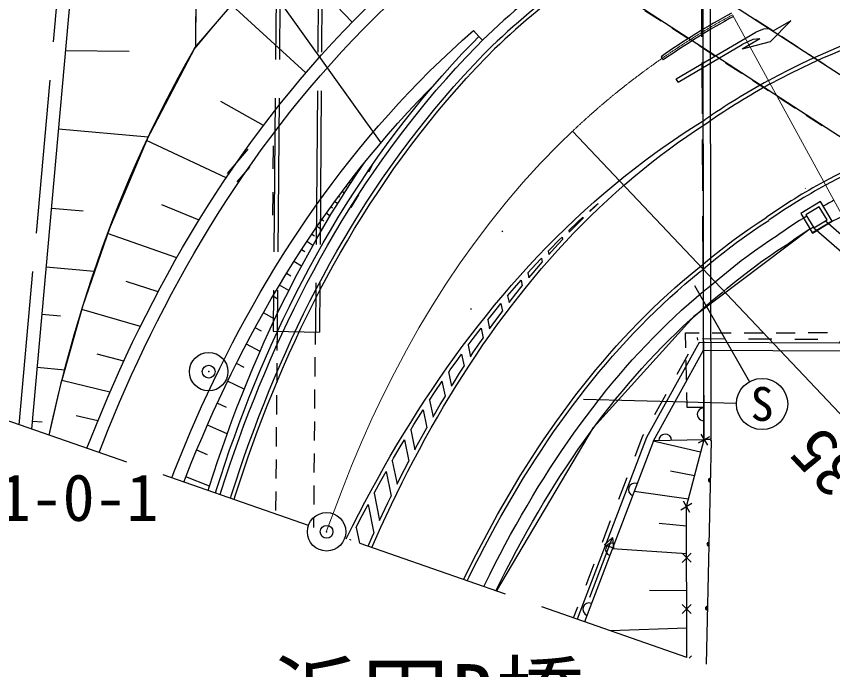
# Model space of a CAD drawing. Units: millimetres, scale not verified. Extents: x 40000 to 680000, y 20000 to 380000.
# Drawn here: x 398744 to 430603, y 257795 to 283292 of the extents above; entities that cross this region are included whole.
import ezdxf
from ezdxf.enums import TextEntityAlignment as Align

# ---------------------------------------------------------------- set-up
doc = ezdxf.new("R2010")
doc.units = ezdxf.units.MM
doc.header["$LTSCALE"] = 1000
doc.header["$PDMODE"] = 32
doc.header["$PDSIZE"] = 500
doc.linetypes.add('CHAIN', pattern=[18.5, 12, -1.5, 3.5, -1.5])
doc.linetypes.add('DASHED', pattern=[7.5, 6, -1.5])
for name, color, linetype, lineweight in [('M-BGD', 7, 'Continuous', 25), ('M-BGD-EXST', 7, 'Continuous', 25), ('M-BMK', 2, 'CHAIN', 13), ('M-BMK-OTRS', 5, 'Continuous', 25), ('M-BMK-SRVR', 3, 'Continuous', 25), ('M-STR-HTXT', 7, 'Continuous', 13), ('M-STR-STR1', 1, 'Continuous', 25), ('M-STR-STRC', 7, 'Continuous', 25)]:
    doc.layers.add(name, color=color, linetype=linetype, lineweight=lineweight)
doc.layers.add('M-OTRS', color=6, linetype='Continuous')
doc.styles.add('ＭＳ ゴシック', font='')
doc.styles.get('ＭＳ ゴシック').set_extended_font_data('MS Gothic')

msp = doc.modelspace()

# ---------------------------------------------------------------- linework, layer by layer
at = {"layer": 'M-BGD', "linetype": 'DASHED'}
for p, q in [((398858, 267355), (401089, 292280)), ((410550, 287889), (410422, 270972)), ((410700, 287887), (410572, 270971)), ((408913, 287603), (408771, 271004)), ((409063, 287602), (408921, 271003)), ((410144, 263422), (373080, 276338)), ((408771, 271004), (410572, 270971)), ((424914, 258275), (411561, 262928))]:
    msp.add_line(p, q, dxfattribs=at)
at = {"layer": 'M-BGD'}
for p, q in [((399344, 267186), (401587, 292235)), ((405813, 292244), (405733, 282093)), ((411845, 283060), (410541, 284451)), ((425500, 282488), (425489, 284488)), ((410045, 281087), (407151, 283727)), ((405742, 283283), (405738, 282783)), ((423277, 283524), (423906, 283115)), ((428203, 282760), (427574, 283168)), ((416590, 282733), (416793, 282502)), ((424326, 282843), (424955, 282435)), ((416793, 282502), (416936, 282362)), ((429252, 282079), (428623, 282488)), ((400666, 281952), (403147, 281932)), ((425374, 282163), (426003, 281754)), ((430300, 281399), (429671, 281807)), ((425517, 279488), (425506, 281488)), ((426423, 281482), (427052, 281074)), ((427471, 280802), (428100, 280393)), ((428520, 280121), (429149, 279713)), ((408388, 279026), (406726, 279974)), ((429568, 279441), (430197, 279032)), ((403887, 278574), (400392, 278887)), ((406938, 276993), (403827, 278445)), ((425534, 276488), (425523, 278488)), ((408773, 277334), (408781, 278234)), ((407780, 278113), (406971, 277160)), ((412497, 277220), (412650, 277491)), ((407838, 277408), (407353, 276837)), ((411873, 276952), (411849, 276970)), ((412007, 277100), (411973, 277127)), ((411647, 276632), (411612, 276658)), ((411793, 276776), (411735, 276821)), ((429547, 276586), (429532, 276572)), ((408758, 275535), (408766, 276435)), ((411369, 276231), (411320, 276267)), ((411544, 276392), (411458, 276455)), ((411807, 275831), (412112, 276326)), ((405874, 275340), (404426, 275930)), ((411284, 275980), (411170, 276065)), ((401356, 275685), (400115, 275796)), ((410988, 275499), (410840, 275606)), ((411082, 275806), (411017, 275853)), ((410747, 275294), (410663, 275352)), ((425550, 273488), (425539, 275488)), ((430323, 275309), (432983, 272987)), ((410666, 274958), (410477, 275086)), ((429874, 275037), (432653, 272611)), ((405004, 273866), (402301, 274820)), ((410377, 274711), (410272, 274782)), ((410315, 274346), (410082, 274499)), ((410001, 274098), (409872, 274180)), ((409869, 273536), (409576, 273718)), ((401782, 273336), (399910, 273503)), ((409452, 273156), (409288, 273255)), ((404276, 272539), (403031, 272947)), ((409374, 272586), (409011, 272799)), ((425568, 270262), (425556, 272488)), ((408953, 272251), (408756, 272366)), ((403585, 271188), (401299, 271857)), ((400474, 271592), (399745, 271658)), ((408833, 271478), (408389, 271726)), ((408309, 271008), (408065, 271141)), ((408921, 271003), (408915, 270253)), ((410414, 270485), (410418, 270972)), ((424864, 270934), (425395, 270936)), ((424877, 270357), (424864, 270934)), ((425895, 270937), (426645, 270939)), ((427145, 270940), (427895, 270942)), ((428395, 270943), (429145, 270945)), ((429645, 270947), (430395, 270949)), ((408259, 270218), (407723, 270500)), ((425345, 270649), (425331, 270754)), ((425524, 270713), (426424, 270709)), ((427324, 270705), (428224, 270701)), ((429124, 270697), (430024, 270693)), ((402940, 269836), (401902, 270106)), ((410404, 269235), (410410, 269985)), ((424538, 269332), (424974, 270119)), ((424904, 269108), (424887, 269858)), ((400631, 269487), (399559, 269583)), ((407630, 269592), (407333, 269740)), ((408911, 269753), (408905, 269003)), ((402399, 268623), (400520, 269074)), ((407637, 268737), (406992, 269049)), ((410394, 267985), (410400, 268735)), ((424927, 268031), (424915, 268608)), ((408901, 268503), (408894, 267753)), ((423665, 267758), (424102, 268545)), ((406941, 268032), (406583, 268192)), ((425569, 268031), (424927, 268031)), ((401929, 267508), (401084, 267703)), ((399750, 267451), (399371, 267485)), ((406977, 267004), (406203, 267340)), ((410384, 266735), (410390, 267485)), ((408890, 267253), (408884, 266503)), ((425464, 266987), (425715, 266555)), ((422901, 266133), (423199, 266917)), ((423199, 266917), (423229, 266971)), ((425447, 266281), (423604, 266712)), ((425373, 266646), (425806, 266896)), ((425866, 266771), (425566, 266771)), ((425864, 266726), (425663, 258014)), ((425791, 266803), (425864, 266726)), ((406205, 266184), (405783, 266362)), ((410374, 265485), (410380, 266235)), ((408880, 266003), (408874, 265253)), ((425209, 265365), (424279, 265539)), ((406281, 264953), (405361, 265322)), ((422260, 264451), (422580, 265292)), ((408870, 264753), (408864, 264003)), ((410364, 264235), (410370, 264985)), ((424971, 264449), (422855, 264746)), ((424679, 264037), (425111, 264287)), ((424770, 264378), (425020, 263946)), ((410357, 263348), (410360, 263735)), ((421619, 262769), (421939, 263610)), ((424900, 263390), (423836, 263496)), ((421124, 260619), (422009, 262957)), ((421701, 262673), (422009, 262957)), ((422009, 262957), (422051, 262540)), ((422051, 262540), (421701, 262673)), ((424903, 262322), (422002, 262507)), ((424724, 262337), (425079, 261984)), ((424725, 261983), (425078, 262338)), ((420978, 261087), (421299, 261928)), ((424908, 260868), (423454, 260890)), ((424730, 260336), (425085, 259983)), ((424731, 259982), (425084, 260337)), ((420494, 259815), (420658, 260246)), ((424912, 259414), (421931, 259314)), ((425000, 258245), (425090, 258336))]:
    msp.add_line(p, q, dxfattribs=at)
for points in [[(425866, 266771), (425792, 305263), (425492, 305262), (425566, 266771)], [(401501, 266434), (401653, 266822), (401868, 267359), (402089, 267896), (402316, 268432), (402548, 268968), (402787, 269502), (403033, 270037), (403284, 270570), (403542, 271102), (403807, 271634), (404079, 272164), (404357, 272692), (404642, 273219), (404935, 273745), (405234, 274268), (405541, 274790), (405855, 275309), (406177, 275827), (406506, 276341), (406843, 276853), (407188, 277363), (407541, 277869), (407902, 278372), (408270, 278872), (408647, 279368), (409033, 279860), (409426, 280349), (409828, 280833), (410238, 281313), (410657, 281788), (411084, 282258), (411520, 282723), (411964, 283183), (412417, 283637)], [(406512, 264688), (406554, 264823), (406721, 265340), (406893, 265856), (407070, 266372), (407253, 266886), (407442, 267400), (407636, 267913), (407835, 268426), (408041, 268936), (408253, 269446), (408470, 269955), (408694, 270462), (408924, 270967), (409161, 271471), (409404, 271973), (409653, 272473), (409910, 272971), (410173, 273467), (410442, 273960), (410719, 274451), (411003, 274940), (411294, 275425), (411592, 275908), (411897, 276388), (412210, 276864), (412530, 277337), (412857, 277806), (413192, 278272), (413535, 278734), (413885, 279191), (414243, 279644), (414609, 280093), (414982, 280536), (415363, 280975), (415753, 281409), (416149, 281837), (416554, 282260), (416793, 282502)], [(406701, 264622), (406745, 264763), (406911, 265278), (407082, 265792), (407259, 266306), (407441, 266819), (407629, 267331), (407822, 267842), (408021, 268352), (408226, 268861), (408437, 269368), (408654, 269875), (408877, 270380), (409106, 270883), (409341, 271385), (409583, 271885), (409832, 272382), (410087, 272878), (410349, 273372), (410617, 273863), (410893, 274352), (411175, 274838), (411465, 275321), (411761, 275802), (412065, 276279), (412376, 276753), (412695, 277224), (413021, 277691), (413354, 278154), (413695, 278613), (414043, 279068), (414399, 279519), (414763, 279965), (415134, 280406), (415513, 280843), (415900, 281274), (416295, 281700), (416697, 282120), (416936, 282362)], [(400025, 266948), (400143, 267480), (400272, 268042), (400407, 268604), (400548, 269167), (400695, 269731), (400848, 270294), (401007, 270858), (401172, 271422), (401344, 271987), (401522, 272551), (401707, 273115), (401899, 273678), (402097, 274242), (402303, 274805), (402516, 275367), (402737, 275928), (402965, 276489), (403201, 277048), (403444, 277607), (403695, 278164), (403955, 278719), (404222, 279273), (404498, 279825), (404782, 280375), (405074, 280923), (405375, 281469), (405685, 282012), (405733, 282093)], [(405281, 265117), (405372, 265351), (405574, 265854), (405780, 266355), (405992, 266855), (406209, 267354), (406431, 267852), (406659, 268349), (406893, 268844), (407132, 269338), (407377, 269830), (407628, 270320), (407886, 270808), (408149, 271295), (408418, 271779), (408694, 272261), (408976, 272741), (409265, 273218), (409560, 273692), (409862, 274164), (410170, 274632), (410485, 275098), (410808, 275560), (411137, 276019), (411472, 276474), (411815, 276926), (412166, 277373), (412523, 277817), (412887, 278256), (413259, 278691), (413638, 279121), (414024, 279546), (414417, 279966), (414818, 280381), (415041, 280604)], [(406228, 264786), (406268, 264914), (406436, 265434), (406609, 265952), (406787, 266471), (406971, 266988), (407160, 267505), (407356, 268021), (407556, 268536), (407763, 269050), (407976, 269563), (408195, 270074), (408420, 270584), (408652, 271093), (408890, 271600), (409134, 272105), (409386, 272608), (409644, 273110), (409908, 273609), (410180, 274106), (410459, 274600), (410745, 275092), (411037, 275581), (411338, 276067), (411645, 276551), (411960, 277031), (412283, 277507), (412345, 277596)], [(435348, 275684), (430837, 270539), (425392, 270563), (423336, 266854), (420635, 259766)], [(423608, 266727), (425568, 270262), (430972, 270238), (435595, 275510)], [(426014, 272931), (426168, 273063), (426454, 273299), (426743, 273530), (427037, 273758), (427254, 273920), (427553, 274138), (427851, 274347), (428153, 274551), (428480, 274765)], [(426339, 272551), (426489, 272680), (426770, 272911), (427052, 273137), (427340, 273360), (427551, 273518), (427843, 273731), (428135, 273935), (428430, 274135), (428904, 274443)], [(421674, 268572), (421743, 268659), (421999, 268972), (422258, 269280), (422519, 269582), (422784, 269880), (423051, 270173), (423320, 270461), (423593, 270744), (423867, 271021), (424145, 271293), (424424, 271559), (424707, 271820), (424991, 272075), (425278, 272324), (425567, 272568), (425858, 272806), (426014, 272931)], [(422065, 268260), (422132, 268345), (422384, 268652), (422639, 268955), (422896, 269253), (423156, 269546), (423418, 269834), (423683, 270117), (423950, 270394), (424220, 270666), (424492, 270933), (424767, 271194), (425043, 271450), (425322, 271700), (425603, 271945), (425886, 272183), (426173, 272417), (426328, 272542)], [(425568, 270262), (425570, 266763), (423608, 266727), (420918, 259667)], [(416984, 261038), (417024, 261119), (417221, 261515), (417420, 261907), (417622, 262297), (417827, 262682), (418035, 263065), (418245, 263444), (418458, 263819), (418674, 264191), (418893, 264559), (419115, 264924), (419340, 265284), (419567, 265641), (419797, 265993), (420030, 266342), (420267, 266686), (420505, 267026), (420747, 267361), (420992, 267693), (421240, 268019), (421490, 268341), (421674, 268572)], [(417460, 260872), (417472, 260898), (417667, 261290), (417865, 261679), (418065, 262064), (418268, 262446), (418473, 262824), (418681, 263199), (418892, 263570), (419106, 263938), (419322, 264302), (419541, 264662), (419763, 265017), (419987, 265369), (420214, 265717), (420444, 266061), (420677, 266401), (420913, 266736), (421151, 267067), (421392, 267393), (421636, 267715), (421883, 268032), (422065, 268260)], [(424914, 258275), (424895, 264162), (425590, 266771)]]:
    msp.add_lwpolyline(points, dxfattribs=at)
at = {"layer": 'M-BGD', "linetype": 'DASHED'}
for points in [[(401974, 266269), (402118, 266638), (402331, 267171), (402550, 267703), (402775, 268235), (403006, 268766), (403243, 269296), (403486, 269826), (403735, 270354), (403991, 270882), (404253, 271408), (404522, 271933), (404798, 272457), (405081, 272979), (405370, 273499), (405667, 274017), (405970, 274534), (406281, 275048), (406600, 275560), (406926, 276069), (407259, 276576), (407600, 277080), (407949, 277580), (408306, 278078), (408671, 278572), (409043, 279063), (409424, 279550), (409813, 280032), (410210, 280511), (410616, 280985), (411029, 281455), (411451, 281919), (411882, 282379), (412321, 282833), (412768, 283281), (413224, 283724)], [(404808, 265281), (404907, 265535), (405110, 266042), (405319, 266548), (405532, 267052), (405751, 267556), (405976, 268059), (406206, 268560), (406442, 269060), (406683, 269558), (406931, 270055), (407185, 270550), (407445, 271044), (407711, 271535), (407983, 272025), (408262, 272512), (408547, 272997), (408839, 273479), (409137, 273959), (409442, 274436), (409754, 274910), (410073, 275381), (410399, 275849), (410732, 276313), (411072, 276774), (411419, 277231), (411774, 277684), (412136, 278133), (412505, 278578), (412881, 279019), (413265, 279454), (413656, 279885), (414055, 280311), (414461, 280731), (414875, 281146), (415297, 281555), (415726, 281958), (416162, 282355), (416590, 282733)]]:
    msp.add_lwpolyline(points, dxfattribs=at)
at = {"layer": 'M-BGD'}
for points in [[(429821, 274831), (430589, 275296), (430124, 276063), (429356, 275598)], [(429872, 275036), (430383, 275346), (430073, 275858), (429562, 275548)]]:
    msp.add_lwpolyline(points, close=True, dxfattribs=at)
for centre, radius, start, end in [((435364, 257979), 38196, 111.8001, 140.9315), ((440967, 257196), 34797, 118.6263, 133.6792), ((442577, 254509), 24678, 118.9049, 120.0061), ((442577, 254509), 24678, 121.7424, 124.8353), ((441076, 257024), 21250, 121.883, 124.9449), ((425569, 267762), 250, 90.0305, 270.0305), ((424069, 266735), 250, 1.0501, 181.0501), ((422882, 264821), 250, 69.1422, 249.1422), ((425828, 265192), 75, 88.6796, 268.6796), ((425828, 265192), 60, 88.6796, 268.6796), ((425828, 265192), 50, 88.6796, 268.6796), ((425828, 265192), 50, 88.6796, 268.6796), ((425828, 265192), 50, 88.6796, 268.6796), ((425828, 265192), 50, 88.6796, 268.6796), ((421992, 262485), 250, 69.1422, 249.1422), ((425771, 262692), 75, 88.6796, 268.6796), ((425771, 262692), 60, 88.6796, 268.6796), ((425771, 262692), 50, 88.6796, 268.6796), ((425771, 262692), 50, 88.6796, 268.6796), ((425771, 262692), 50, 88.6796, 268.6796), ((425771, 262692), 50, 88.6796, 268.6796), ((421102, 260149), 250, 69.1422, 249.1422), ((425713, 260193), 75, 88.6796, 268.6796), ((425713, 260193), 60, 88.6796, 268.6796), ((425713, 260193), 50, 88.6796, 268.6796), ((425713, 260193), 50, 88.6796, 268.6796), ((425713, 260193), 50, 88.6796, 268.6796), ((425713, 260193), 50, 88.6796, 268.6796)]:
    msp.add_arc(centre, radius, start, end, dxfattribs=at)
at = {"layer": 'M-BGD-EXST'}
for p, q in [((390760, 309407), (412971, 278360)), ((425208, 272789), (427351, 269032)), ((420879, 268357), (426847, 268191))]:
    msp.add_line(p, q, dxfattribs=at)
msp.add_circle((427847, 268164), 1000, dxfattribs=at)
at = {"layer": 'M-BMK'}
msp.add_line((419911, 278285), (420449, 278808), dxfattribs=at)
msp.add_lwpolyline([(410841, 263179), (411455, 264818), (411825, 265747), (412213, 266669), (412621, 267582), (413049, 268485), (413497, 269379), (413967, 270262), (414458, 271133), (414971, 271991), (415507, 272836), (416065, 273666), (416646, 274480), (417249, 275277), (417877, 276056), (418527, 276816), (419201, 277555), (419897, 278272), (419911, 278285)], dxfattribs=at)
msp.add_arc((441076, 257024), 30000, 118.6479, 133.4378, dxfattribs=at)
at = {"layer": 'M-BMK-OTRS'}
for p, q in [((405711, 282065), (407153, 283740)), ((405711, 282065), (403828, 278459)), ((403888, 278588), (402302, 274834)), ((430589, 275303), (437181, 278484)), ((430589, 275303), (429821, 274838)), ((402377, 275012), (401343, 272001)), ((429726, 274997), (425182, 271584)), ((429821, 274838), (429726, 274997)), ((401343, 272001), (400519, 269089)), ((425182, 271584), (421270, 267240)), ((400025, 266948), (400519, 269089)), ((417484, 260864), (421270, 267240))]:
    msp.add_line(p, q, dxfattribs=at)
at = {"layer": 'M-BMK-SRVR'}
for centre in [(406252, 269426), (410852, 263175)]:
    msp.add_circle(centre, 750, dxfattribs=at)
msp.add_point((410852, 263175), dxfattribs=at)
at = {"layer": 'M-OTRS'}
for p in [(406252, 269426), (410852, 263175)]:
    msp.add_point(p, dxfattribs=at)
at = {"layer": 'M-STR-HTXT'}
for p in [(426693, 283352), (420449, 278808)]:
    msp.add_line(p, (441076, 257024), dxfattribs=at)
at = {"layer": 'M-STR-STR1'}
for p, q in [((414596, 291600), (436574, 277327)), ((435218, 275774), (413490, 289900))]:
    msp.add_line(p, q, dxfattribs=at)
at = {"layer": 'M-STR-STRC'}
for p, q in [((428965, 283116), (428166, 282302)), ((428965, 283116), (428274, 282712)), ((424495, 280854), (427604, 282669)), ((427908, 282791), (427604, 282669)), ((428069, 282808), (427908, 282791)), ((428196, 282781), (428069, 282808)), ((428274, 282712), (428196, 282781)), ((427755, 282410), (427065, 282007)), ((428166, 282302), (427065, 282007)), ((427489, 282386), (427075, 282187)), ((427755, 282410), (427489, 282386)), ((424571, 280725), (427075, 282187)), ((423906, 281716), (423991, 281593)), ((424571, 280725), (424495, 280854)), ((421126, 275697), (421130, 275678)), ((420853, 275448), (420861, 275413)), ((417718, 274925), (417696, 274883)), ((420041, 274672), (420059, 274584)), ((420311, 274936), (420325, 274865)), ((419504, 274132), (419531, 274002)), ((419237, 273854), (419269, 273703)), ((418707, 273282), (418747, 273087)), ((418443, 272990), (418489, 272770)), ((417659, 272079), (417720, 271783)), ((417919, 272390), (417975, 272119)), ((416467, 271892), (416510, 271868)), ((417141, 271446), (417214, 271092)), ((416884, 271121), (416963, 270738)), ((416374, 270453), (416466, 270009)), ((416120, 270111), (416219, 269634)), ((415616, 269412), (415730, 268864)), ((415093, 268649), (415367, 269051)), ((415487, 268468), (415367, 269051)), ((414871, 268313), (415093, 268649)), ((414871, 268313), (415006, 267656)), ((415289, 268137), (415487, 268468)), ((414624, 267935), (414769, 267236)), ((415006, 267656), (415289, 268137)), ((415007, 267654), (415046, 267723)), ((414136, 267161), (414298, 266378)), ((413894, 266764), (414065, 265937)), ((413414, 265950), (413604, 265031)), ((413175, 265533), (413375, 264566)), ((412703, 264680), (412924, 263611)), ((412470, 264242), (412701, 263121)), ((412006, 263346), (412134, 262728)), ((411763, 262858), (411777, 262887)), ((411777, 262887), (411785, 262850))]:
    msp.add_line(p, q, dxfattribs=at)
for points in [[(407102, 264482), (407145, 264620), (407310, 265131), (407480, 265642), (407655, 266151), (407836, 266660), (408022, 267168), (408213, 267676), (408411, 268182), (408614, 268686), (408823, 269190), (409037, 269692), (409258, 270192), (409485, 270691), (409718, 271189), (409958, 271684), (410204, 272177), (410457, 272669), (410716, 273158), (410982, 273644), (411254, 274128), (411534, 274610), (411820, 275088), (412114, 275564), (412414, 276036), (412722, 276506), (413037, 276971), (413359, 277434), (413688, 277892), (414025, 278346), (414370, 278796), (414722, 279242), (415081, 279683), (415448, 280120), (415823, 280551), (416205, 280978), (416595, 281399), (416992, 281814), (417302, 282128)], [(407244, 264433), (407288, 264574), (407452, 265084), (407622, 265593), (407797, 266102), (407977, 266609), (408162, 267116), (408354, 267622), (408550, 268126), (408753, 268630), (408961, 269132), (409175, 269632), (409395, 270131), (409621, 270629), (409854, 271124), (410093, 271618), (410338, 272110), (410590, 272599), (410848, 273087), (411113, 273572), (411384, 274054), (411663, 274534), (411948, 275010), (412241, 275484), (412540, 275955), (412847, 276423), (413160, 276886), (413481, 277347), (413810, 277803), (414145, 278256), (414488, 278704), (414839, 279148), (415197, 279588), (415562, 280022), (415935, 280452), (416316, 280876), (416704, 281296), (417100, 281709), (417409, 282023)], [(428096, 280785), (428494, 280998), (428896, 281205), (429302, 281406), (429713, 281601), (430127, 281790), (430544, 281972), (430965, 282149)], [(428167, 280653), (428564, 280865), (428964, 281071), (429368, 281271), (429776, 281465), (430188, 281653), (430603, 281834), (431022, 282010)], [(411620, 262907), (411645, 262959), (411875, 263418), (412108, 263875), (412346, 264329), (412588, 264782), (412834, 265232), (413085, 265679), (413340, 266124), (413600, 266566), (413865, 267006), (414134, 267442), (414407, 267876), (414686, 268306), (414969, 268733), (415257, 269157), (415550, 269577), (415847, 269993), (416150, 270406), (416458, 270814), (416770, 271219), (417088, 271620), (417410, 272016), (417738, 272407), (418071, 272794), (418409, 273177), (418751, 273554), (419099, 273927), (419452, 274294), (419810, 274656), (420173, 275012), (420541, 275363), (420914, 275708), (421292, 276047), (421675, 276380), (422062, 276707), (422455, 277027), (422852, 277341), (423254, 277647), (423658, 277946), (423978, 278174), (424390, 278460), (424808, 278740), (425231, 279012), (425619, 279253)], [(412617, 262560), (412773, 262913), (412972, 263357), (413176, 263797), (413383, 264236), (413593, 264672), (413808, 265105), (414026, 265536), (414248, 265964), (414474, 266390), (414704, 266812), (414938, 267231), (415176, 267648), (415418, 268061), (415664, 268471), (415914, 268877), (416168, 269280), (416427, 269679), (416689, 270075), (416956, 270466), (417228, 270854), (417503, 271238), (417783, 271617), (418067, 271992), (418355, 272363), (418648, 272730), (418945, 273091), (419246, 273448), (419552, 273800), (419862, 274147), (420176, 274489), (420494, 274826), (420817, 275157), (421144, 275483), (421475, 275803), (421809, 276118), (422148, 276426), (422492, 276728), (422838, 277025), (423189, 277315), (423544, 277598), (423903, 277876), (424180, 278083), (424545, 278349), (424914, 278608), (425287, 278860), (425776, 279179)], [(421126, 275697), (421391, 275935), (421452, 275988)], [(421130, 275678), (421371, 275912), (421452, 275988)], [(420311, 274936), (420644, 275254), (420853, 275448)], [(420325, 274865), (420386, 274930), (420710, 275263), (420861, 275413)], [(425449, 273534), (425637, 273694), (425934, 273940), (426233, 274179), (426538, 274414), (426764, 274584), (427073, 274809), (427383, 275026), (427696, 275238), (428029, 275455)], [(425546, 273420), (425733, 273579), (426028, 273823), (426325, 274061), (426629, 274295), (426853, 274463), (427160, 274687), (427468, 274903), (427779, 275113), (428111, 275330)], [(419504, 274132), (419560, 274189), (419916, 274550), (420041, 274672)], [(419531, 274002), (419751, 274248), (420059, 274584)], [(418707, 273282), (418862, 273453), (419208, 273824), (419237, 273854)], [(418747, 273087), (418830, 273187), (419133, 273546), (419269, 273703)], [(416200, 261311), (416283, 261483), (416483, 261885), (416686, 262284), (416892, 262680), (417100, 263073), (417312, 263462), (417526, 263848), (417743, 264230), (417963, 264609), (418186, 264985), (418412, 265356), (418642, 265724), (418874, 266088), (419109, 266448), (419347, 266804), (419589, 267156), (419833, 267504), (420081, 267848), (420331, 268187), (420585, 268522), (420842, 268852), (421101, 269177), (421364, 269498), (421630, 269814), (421899, 270126), (422170, 270432), (422445, 270733), (422722, 271029), (423003, 271320), (423286, 271606), (423571, 271886), (423860, 272161), (424151, 272430), (424445, 272693), (424741, 272951), (425040, 273203), (425342, 273449), (425451, 273535)], [(416342, 261262), (416418, 261417), (416617, 261818), (416820, 262216), (417025, 262610), (417232, 263002), (417443, 263390), (417657, 263774), (417873, 264156), (418093, 264533), (418315, 264907), (418540, 265278), (418769, 265644), (419000, 266007), (419234, 266365), (419472, 266720), (419712, 267071), (419955, 267417), (420202, 267759), (420451, 268097), (420704, 268430), (420960, 268759), (421218, 269083), (421480, 269403), (421744, 269717), (422011, 270027), (422282, 270332), (422555, 270632), (422831, 270926), (423110, 271216), (423391, 271500), (423676, 271778), (423963, 272051), (424252, 272319), (424544, 272581), (424839, 272837), (425136, 273087), (425435, 273332), (425544, 273418)], [(417919, 272388), (418184, 272696), (418443, 272990)], [(417975, 272118), (418238, 272456), (418489, 272770)], [(417141, 271446), (417205, 271526), (417526, 271920), (417659, 272079)], [(417214, 271092), (417382, 271326), (417663, 271707), (417720, 271783)], [(416374, 270453), (416577, 270723), (416884, 271121)], [(416466, 270009), (416565, 270158), (416833, 270551), (416963, 270738)], [(415617, 269410), (415672, 269490), (415969, 269905), (416120, 270111)], [(415730, 268864), (415787, 268956), (416042, 269361), (416219, 269634)], [(414136, 267161), (414261, 267363), (414534, 267795), (414624, 267935)], [(414298, 266378), (414342, 266461), (414573, 266884), (414769, 267236)], [(413414, 265950), (413470, 266049), (413729, 266490), (413894, 266764)], [(413604, 265031), (413674, 265173), (413893, 265605), (414065, 265937)], [(412704, 264680), (412720, 264710), (412966, 265159), (413175, 265533)], [(412924, 263611), (413040, 263861), (413247, 264301), (413375, 264566)], [(412006, 263346), (412009, 263350), (412242, 263806), (412470, 264242)], [(412475, 262610), (412636, 262975), (412701, 263121)]]:
    msp.add_lwpolyline(points, dxfattribs=at)
for centre, radius, start, end in [((441076, 257024), 34575, 118.6452, 133.4378), ((441076, 257024), 34425, 118.6507, 133.4378), ((441076, 257024), 30075, 118.648, 124.8142), ((441076, 257024), 29925, 118.648, 124.8142), ((441076, 257024), 27075, 118.648, 124.8142), ((446415, 246304), 34546, 65.8494, 117.8932), ((446415, 246304), 34396, 65.8494, 117.8932), ((441076, 257024), 26925, 118.648, 124.6293), ((442145, 255189), 24699, 118.7838, 124.8646), ((442145, 255189), 24549, 118.7838, 124.8646)]:
    msp.add_arc(centre, radius, start, end, dxfattribs=at)

# ---------------------------------------------------------------- texts
at = {"layer": 'M-BGD-EXST', "style": 'ＭＳ ゴシック'}
msp.add_text('S', height=1320, dxfattribs=at).set_placement((427847, 268164), align=Align.MIDDLE_CENTER)
at = {"layer": 'M-BMK-SRVR', "style": 'ＭＳ ゴシック'}
msp.add_text('190-11-0-1', height=1833, dxfattribs=at).set_placement((404293, 263048), align=Align.BOTTOM_RIGHT)
at = {"layer": 'M-STR-HTXT', "style": 'ＭＳ ゴシック'}
msp.add_text('A=35', height=1833, rotation=133.438, dxfattribs=at).set_placement((433945, 264181), align=Align.BOTTOM_LEFT)
msp.add_text('橋名\u3000\u3000\u3000浜田B橋', height=2566, dxfattribs=at).set_placement((391186, 258011), align=Align.TOP_LEFT)

doc.saveas('drawing.dxf')
